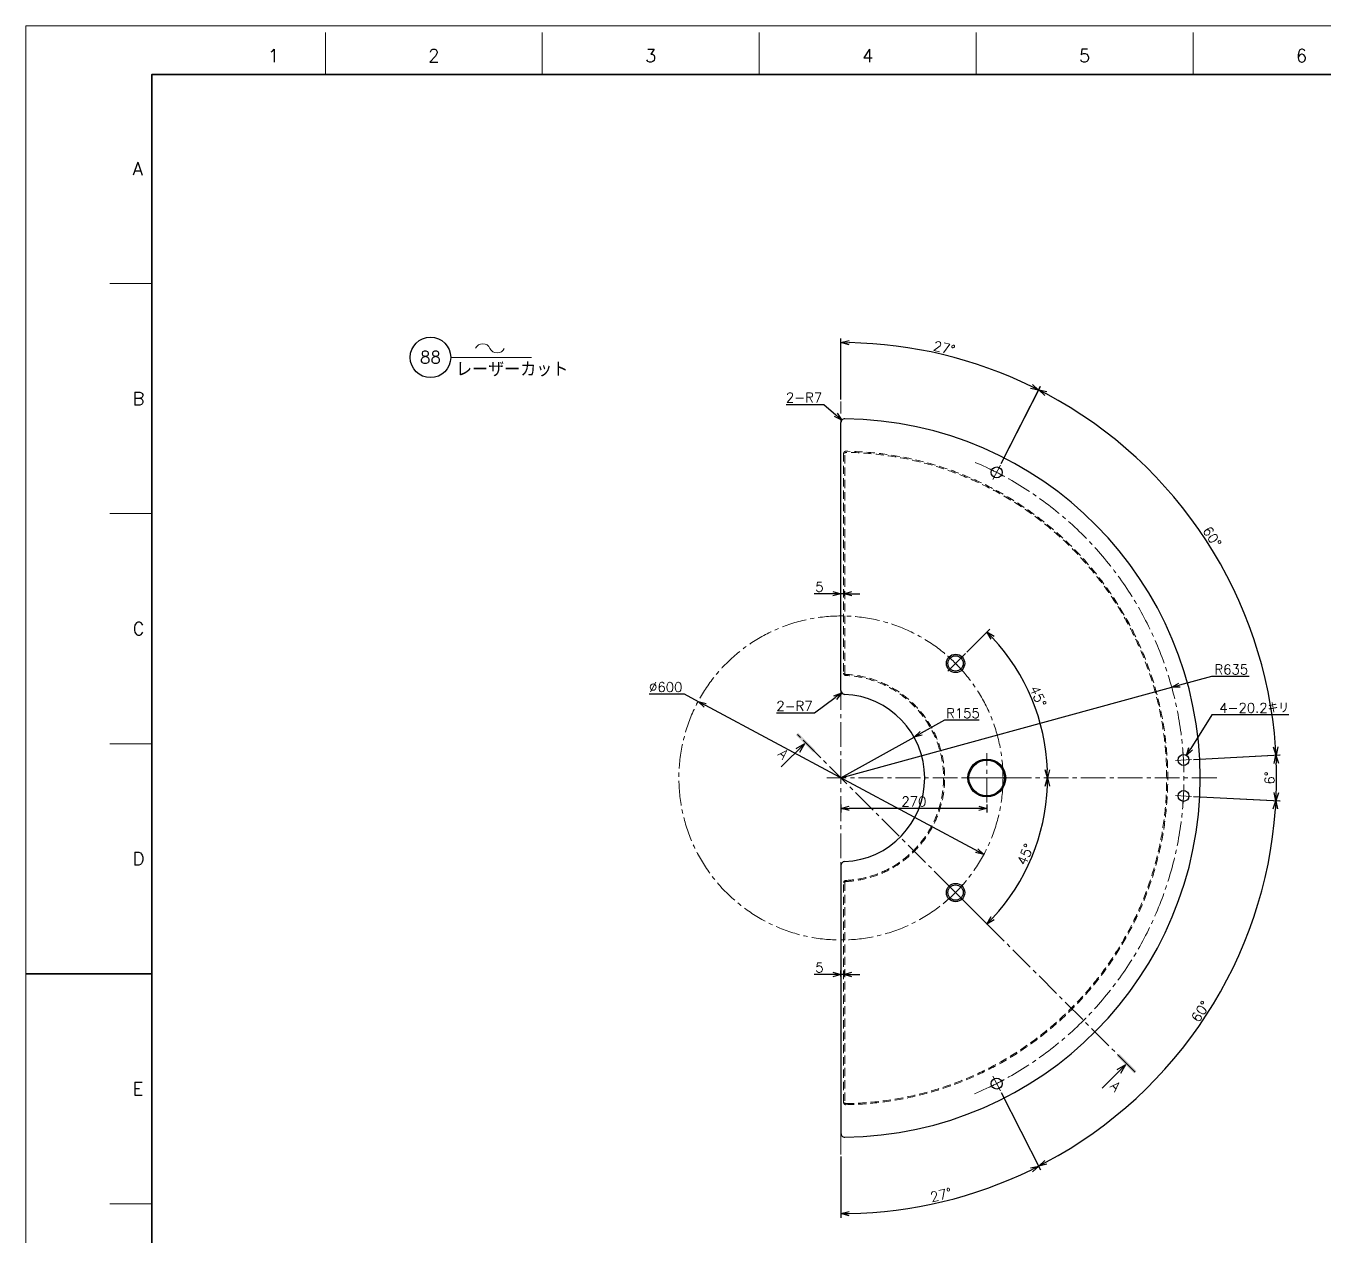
# Model space of a CAD drawing. Header units: millimetres. Extents: x 0 to 4969, y -29 to 3498.
# Drawn here: x 0 to 2403, y 1257 to 3498 of the extents above; entities that cross this region are included whole.
import ezdxf
from ezdxf import colors
from ezdxf.entities.mleader import LeaderData, LeaderLine
from ezdxf.enums import TextEntityAlignment as Align
from ezdxf.math import Vec2, Vec3

# ---------------------------------------------------------------- set-up
doc = ezdxf.new("R2010")
doc.units = ezdxf.units.MM
doc.header["$LTSCALE"] = 2.4
doc.header["$PDMODE"] = 99
doc.header["$PDSIZE"] = 1
doc.linetypes.add('CENTER2', pattern=[28.575, 19.05, -3.175, 3.175, -3.175])
doc.linetypes.add('HIDDEN', pattern=[9.525, 6.35, -3.175])
for name, color, linetype, lineweight in [('04_HIDDEN', 2, 'HIDDEN', 13), ('05_CENTER', 4, 'CENTER2', 13), ('08_DIM', 3, 'Continuous', 13), ('90_FRAME', 5, 'Continuous', 35)]:
    doc.layers.add(name, color=color, linetype=linetype, lineweight=lineweight)
doc.layers.add('91_BLANK', color=5, linetype='Continuous', lineweight=0, plot=False)
doc.styles.add('KSS_TXT', font='txt.shx', dxfattribs={"bigfont": 'extfont2.shx'})
doc.styles.get("Standard").update_dxf_attribs({"font": 'txt.shx', "bigfont": 'extfont2.shx'})
doc.dimstyles.new('KSS_DIM', dxfattribs={"dimscale": 6, "dimtxt": 3, "dimasz": 2.5, "dimexe": 1.25, "dimexo": 0.625, "dimtad": 1, "dimdsep": 46, "dimtxsty": 'KSS_TXT', "dimblk": 'OPEN30', "dimcen": 0, "dimazin": 2, "dimtfac": 0.75, "dimtmove": 0, "dimatfit": 3, "dimldrblk": 'OPEN30', "dimfxl": 1.25, "dimtolj": 1, "dimarcsym": 0})
doc.dimstyles.new('KSS_DIM$3', dxfattribs={"dimscale": 6, "dimtxt": 3, "dimasz": 2.5, "dimexe": 1.25, "dimexo": 0.625, "dimtad": 1, "dimtih": 1, "dimtoh": 1, "dimdsep": 46, "dimtxsty": 'KSS_TXT', "dimblk": 'OPEN30', "dimcen": 0, "dimazin": 2, "dimtfac": 0.75, "dimtofl": 0, "dimtmove": 0, "dimatfit": 3, "dimldrblk": 'OPEN30', "dimfxl": 1.25, "dimtolj": 1, "dimarcsym": 0})
doc.dimstyles.new('KSS_DIM$4', dxfattribs={"dimscale": 6, "dimtxt": 3, "dimasz": 2.5, "dimexe": 1.25, "dimexo": 0.625, "dimtad": 1, "dimdsep": 46, "dimtxsty": 'KSS_TXT', "dimblk": 'OPEN30', "dimcen": 0, "dimse1": 1, "dimazin": 2, "dimtfac": 0.75, "dimtmove": 0, "dimatfit": 3, "dimldrblk": 'OPEN30', "dimfxl": 1.25, "dimtolj": 1, "dimarcsym": 0})

# ---------------------------------------------------------------- blocks, each defined once
blk = doc.blocks.new('AM_BALLOON1')
at = {"transparency": 16777216}
blk.add_circle((0, 0), 5, dxfattribs=at)
blk.add_attdef('B_NUMBER', text='', height=3, dxfattribs=at).set_placement((0, 0), align=Align.MIDDLE_CENTER)
blk = doc.blocks.new('_OPEN')
at = {"color": 0, "linetype": 'ByBlock'}
for p, q in [((-1, 0.17), (0, 0)), ((0, 0), (-1, -0.17)), ((0, 0), (-1, 0))]:
    blk.add_line(p, q, dxfattribs=at)
blk = doc.blocks.new('p1ba05')
for centre, start, end in [((-2.95, 0.29), 24.2276, 155.5758), ((0, 1.62), 204.2276, 335.5758)]:
    blk.add_arc(centre, 1.62, start, end)
blk = doc.blocks.new('_Open30')
at = {"color": 0, "linetype": 'ByBlock', "lineweight": -2}
for p, q in [((-1, 0.27), (0, 0)), ((0, 0), (-1, -0.27)), ((0, 0), (-1, 0))]:
    blk.add_line(p, q, dxfattribs=at)
blk = doc.blocks.new('*D146')
at = {"layer": '08_DIM', "color": 0, "lineweight": -2, "transparency": 16777216}
for p, q in [((1153.9, 2260.6), (1218.5, 2260.6)), ((1218.5, 2260.6), (1244.3, 2246.8)), ((1773.2, 1963.4), (1257.6, 2239.7))]:
    blk.add_line(p, q, dxfattribs=at)
at = {"layer": 'Defpoints', "color": 0, "transparency": 16777216}
for p in [(1244.3, 2246.8), (1773.2, 1963.4)]:
    blk.add_point(p, dxfattribs=at)
at = {"layer": '08_DIM', "color": 0, "lineweight": -2, "transparency": 16777216, "xscale": 15, "yscale": 15, "zscale": 15}
for p, rotation in [((1244.3, 2246.8), 151.814171794507), ((1773.2, 1963.4), 331.814171794507)]:
    blk.add_blockref('_Open30', p, dxfattribs=dict(at, rotation=rotation))
at = {"layer": '08_DIM', "color": 0, "transparency": 16777216, "insert": (1184.3, 2273.4), "char_height": 18, "attachment_point": 5, "style": 'KSS_TXT'}
blk.add_mtext('\\A1;%%C600', dxfattribs=at)
blk = doc.blocks.new('*D147')
at = {"layer": '08_DIM', "color": 0, "lineweight": -2, "transparency": 16777216}
blk.add_line((1741.7, 2338), (1784.4, 2380.8), dxfattribs=at)
blk.add_arc((1508.8, 2105.1), 382.4, 2.2478, 42.7522, dxfattribs=at)
at = {"layer": 'Defpoints', "color": 0, "transparency": 16777216}
for p in [(1739.1, 2335.4), (1702.7, 2299.1), (1878.1, 2204.1), (1482.5, 2105.1), (2163.2, 2105.1)]:
    blk.add_point(p, dxfattribs=at)
at = {"layer": '08_DIM', "color": 0, "lineweight": -2, "transparency": 16777216, "xscale": 15, "yscale": 15, "zscale": 15}
for p, rotation in [((1779.1, 2375.5), 133.8760912065539), ((1891.1, 2105.1), 271.1239087934489)]:
    blk.add_blockref('_Open30', p, dxfattribs=dict(at, rotation=rotation))
at = {"layer": '08_DIM', "color": 0, "transparency": 16777216, "insert": (1873.8, 2256.3), "char_height": 18, "attachment_point": 5, "rotation": 292.5, "style": 'KSS_TXT'}
blk.add_mtext('\\A1;45%%d', dxfattribs=at)
blk = doc.blocks.new('*D148')
at = {"layer": '08_DIM', "color": 0, "lineweight": -2, "transparency": 16777216}
blk.add_line((1741.7, 1872.1), (1784.5, 1829.4), dxfattribs=at)
blk.add_arc((1508.8, 2105.1), 382.4, 317.2477, 357.7523, dxfattribs=at)
at = {"layer": 'Defpoints', "color": 0, "transparency": 16777216}
for p in [(1482.5, 2105.1), (2163.2, 2105.1), (1702.7, 1911.1), (1839.9, 1913.9), (1739.1, 1874.8)]:
    blk.add_point(p, dxfattribs=at)
at = {"layer": '08_DIM', "color": 0, "lineweight": -2, "transparency": 16777216, "xscale": 15, "yscale": 15, "zscale": 15}
for p, rotation in [((1891.1, 2105.1), 88.87612795891825), ((1779.1, 1834.7), 226.1238720410817)]:
    blk.add_blockref('_Open30', p, dxfattribs=dict(at, rotation=rotation))
at = {"layer": '08_DIM', "color": 0, "transparency": 16777216, "insert": (1850.2, 1963.6), "char_height": 18, "attachment_point": 5, "rotation": 67.5, "style": 'KSS_TXT'}
blk.add_mtext('\\A1;45%%d', dxfattribs=at)
blk = doc.blocks.new('*D150')
at = {"layer": '08_DIM', "color": 0, "lineweight": -2, "transparency": 16777216}
for p, q in [((1459.5, 2225.6), (1498, 2253.9)), ((1389.7, 2225.6), (1459.5, 2225.6))]:
    blk.add_line(p, q, dxfattribs=at)
at = {"layer": 'Defpoints', "color": 0, "transparency": 16777216}
for p in [(1510.1, 2262.8), (1515.8, 2266.9)]:
    blk.add_point(p, dxfattribs=at)
at = {"layer": '08_DIM', "color": 0, "lineweight": -2, "transparency": 16777216, "xscale": 15, "yscale": 15, "zscale": 15, "rotation": 36.27836261507206}
blk.add_blockref('_Open30', (1510.1, 2262.8), dxfattribs=at)
at = {"layer": '08_DIM', "color": 0, "transparency": 16777216, "insert": (1422.7, 2238.4), "char_height": 18, "attachment_point": 5, "style": 'KSS_TXT'}
blk.add_mtext('\\A1;2-R7', dxfattribs=at)
blk = doc.blocks.new('*D151')
at = {"layer": '08_DIM', "color": 0, "lineweight": -2, "transparency": 16777216}
for p, q in [((1407.4, 2796.7), (1477.2, 2796.7)), ((1477.2, 2796.7), (1499.2, 2777.5))]:
    blk.add_line(p, q, dxfattribs=at)
at = {"layer": 'Defpoints', "color": 0, "transparency": 16777216}
for p in [(1510.5, 2767.7), (1515.8, 2763.1)]:
    blk.add_point(p, dxfattribs=at)
at = {"layer": '08_DIM', "color": 0, "lineweight": -2, "transparency": 16777216, "xscale": 15, "yscale": 15, "zscale": 15, "rotation": 318.9170679847272}
blk.add_blockref('_Open30', (1510.5, 2767.7), dxfattribs=at)
at = {"layer": '08_DIM', "color": 0, "transparency": 16777216, "insert": (1440.4, 2809.5), "char_height": 18, "attachment_point": 5, "style": 'KSS_TXT'}
blk.add_mtext('\\A1;2-R7', dxfattribs=at)
blk = doc.blocks.new('*D152')
at = {"layer": '08_DIM', "color": 0, "lineweight": -2, "transparency": 16777216}
for p, q in [((1805.6, 2687.6), (1878.4, 2830.5)), ((2161.7, 2139.3), (2321.8, 2147.7))]:
    blk.add_line(p, q, dxfattribs=at)
blk.add_arc((1508.8, 2105.1), 806.6, 4.0663, 61.9353, dxfattribs=at)
at = {"layer": 'Defpoints', "color": 0, "transparency": 16777216}
for p in [(1803.9, 2684.3), (1790.2, 2657.5), (2251.3, 2420.3), (2157.9, 2139.1), (2127.9, 2137.5)]:
    blk.add_point(p, dxfattribs=at)
at = {"layer": '08_DIM', "color": 0, "lineweight": -2, "transparency": 16777216, "xscale": 15, "yscale": 15, "zscale": 15}
for p, rotation in [((1875, 2823.8), 152.4680679782956), ((2314.3, 2147.3), 273.5335694867854)]:
    blk.add_blockref('_Open30', p, dxfattribs=dict(at, rotation=rotation))
at = {"layer": '08_DIM', "color": 0, "transparency": 16777216, "insert": (2195.9, 2551.4), "char_height": 18, "attachment_point": 5, "rotation": 303.0008, "style": 'KSS_TXT'}
blk.add_mtext('\\A1;60%%d', dxfattribs=at)
blk = doc.blocks.new('*D153')
at = {"layer": '08_DIM', "color": 0, "lineweight": -2, "transparency": 16777216}
for p, q in [((1508.8, 2805.8), (1508.8, 2918.7)), ((1805.6, 2687.6), (1878.1, 2830.1))]:
    blk.add_line(p, q, dxfattribs=at)
blk.add_arc((1508.8, 2105.1), 806.2, 64.0669, 88.9339, dxfattribs=at)
at = {"layer": 'Defpoints', "color": 0, "transparency": 16777216}
for p in [(1757.9, 2871.8), (1508.8, 2802), (1803.9, 2684.3), (1790.2, 2657.5), (1508.8, 1408.2)]:
    blk.add_point(p, dxfattribs=at)
at = {"layer": '08_DIM', "color": 0, "lineweight": -2, "transparency": 16777216, "xscale": 15, "yscale": 15, "zscale": 15}
for p, rotation in [((1508.8, 2911.2), 179.4669423544542), ((1874.7, 2823.4), 333.5338763780867)]:
    blk.add_blockref('_Open30', p, dxfattribs=dict(at, rotation=rotation))
at = {"layer": '08_DIM', "color": 0, "transparency": 16777216, "insert": (1699.9, 2901.4), "char_height": 18, "attachment_point": 5, "rotation": 346.5004, "style": 'KSS_TXT'}
blk.add_mtext('\\A1;27%%d', dxfattribs=at)
blk = doc.blocks.new('*D154')
at = {"layer": '08_DIM', "color": 0, "lineweight": -2, "transparency": 16777216}
for p, q in [((2161.7, 2139.3), (2321.4, 2147.7)), ((2161.7, 2070.9), (2321.4, 2062.5))]:
    blk.add_line(p, q, dxfattribs=at)
blk.add_arc((1508.8, 2105.1), 806.3, 358.0651, 1.9349, dxfattribs=at)
at = {"layer": 'Defpoints', "color": 0, "transparency": 16777216}
for p in [(2157.9, 2139.1), (2127.9, 2137.5), (2314.9, 2091), (2127.9, 2072.6), (2157.9, 2071.1)]:
    blk.add_point(p, dxfattribs=at)
at = {"layer": '08_DIM', "color": 0, "lineweight": -2, "transparency": 16777216, "xscale": 15, "yscale": 15, "zscale": 15}
for p, rotation in [((2313.9, 2147.3), 92.46784919616324), ((2313.9, 2062.9), 267.5321508038298)]:
    blk.add_blockref('_Open30', p, dxfattribs=dict(at, rotation=rotation))
at = {"layer": '08_DIM', "color": 0, "transparency": 16777216, "insert": (2302.3, 2105.1), "char_height": 18, "attachment_point": 5, "rotation": 90, "style": 'KSS_TXT'}
blk.add_mtext('\\A1;6%%d', dxfattribs=at)
blk = doc.blocks.new('*D155')
at = {"layer": '08_DIM', "color": 0, "lineweight": -2, "transparency": 16777216}
for p, q in [((2161.7, 2070.9), (2321.6, 2062.5)), ((1805.6, 1522.5), (1878.3, 1379.8))]:
    blk.add_line(p, q, dxfattribs=at)
blk.add_arc((1508.8, 2105.1), 806.5, 298.0649, 355.9335, dxfattribs=at)
at = {"layer": 'Defpoints', "color": 0, "transparency": 16777216}
for p in [(2127.9, 2072.6), (2157.9, 2071.1), (1790.2, 1552.7), (2098.6, 1555.1), (1803.9, 1525.9)]:
    blk.add_point(p, dxfattribs=at)
at = {"layer": '08_DIM', "color": 0, "lineweight": -2, "transparency": 16777216, "xscale": 15, "yscale": 15, "zscale": 15}
for p, rotation in [((2314.1, 2062.9), 86.4663237275306), ((1874.9, 1386.5), 207.5320388073815)]:
    blk.add_blockref('_Open30', p, dxfattribs=dict(at, rotation=rotation))
at = {"layer": '08_DIM', "color": 0, "transparency": 16777216, "insert": (2174.4, 1672.8), "char_height": 18, "attachment_point": 5, "rotation": 56.9992, "style": 'KSS_TXT'}
blk.add_mtext('\\A1;60%%d', dxfattribs=at)
blk = doc.blocks.new('*D156')
at = {"layer": '08_DIM', "color": 0, "lineweight": -2, "transparency": 16777216}
for p, q in [((1805.6, 1522.5), (1878.4, 1379.7)), ((1508.8, 1404.4), (1508.8, 1290.9))]:
    blk.add_line(p, q, dxfattribs=at)
blk.add_arc((1508.8, 2105.1), 806.7, 271.0654, 295.9337, dxfattribs=at)
at = {"layer": 'Defpoints', "color": 0, "transparency": 16777216}
for p in [(1508.8, 2802), (1790.2, 1552.7), (1803.9, 1525.9), (1508.8, 1408.2), (1635, 1308.4)]:
    blk.add_point(p, dxfattribs=at)
at = {"layer": '08_DIM', "color": 0, "lineweight": -2, "transparency": 16777216, "xscale": 15, "yscale": 15, "zscale": 15}
for p, rotation in [((1875, 1386.3), 26.46646560556763), ((1508.8, 1298.4), 180.5327156618915)]:
    blk.add_blockref('_Open30', p, dxfattribs=dict(at, rotation=rotation))
at = {"layer": '08_DIM', "color": 0, "transparency": 16777216, "insert": (1694.1, 1333.1), "char_height": 18, "attachment_point": 5, "rotation": 13.4996, "style": 'KSS_TXT'}
blk.add_mtext('\\A1;27%%d', dxfattribs=at)
blk = doc.blocks.new('*D157')
at = {"layer": '08_DIM', "color": 0, "lineweight": -2, "transparency": 16777216}
for p, q in [((2194.7, 2293.2), (2135.6, 2277)), ((2264.5, 2293.2), (2194.7, 2293.2)), ((1508.7, 2105.1), (2121.1, 2273))]:
    blk.add_line(p, q, dxfattribs=at)
at = {"layer": 'Defpoints', "color": 0, "transparency": 16777216}
for p in [(2121.1, 2273), (1508.7, 2105.1)]:
    blk.add_point(p, dxfattribs=at)
at = {"layer": '08_DIM', "color": 0, "lineweight": -2, "transparency": 16777216, "xscale": 15, "yscale": 15, "zscale": 15, "rotation": 195.3340112295454}
blk.add_blockref('_Open30', (2121.1, 2273), dxfattribs=at)
at = {"layer": '08_DIM', "color": 0, "transparency": 16777216, "insert": (2231.5, 2305.9), "char_height": 18, "attachment_point": 5, "style": 'KSS_TXT'}
blk.add_mtext('\\A1;R635', dxfattribs=at)
blk = doc.blocks.new('*D158')
at = {"layer": '08_DIM', "color": 0, "lineweight": -2, "transparency": 16777216}
for p, q in [((2195.2, 2222.1), (2156.3, 2159.6)), ((2337.9, 2222.1), (2195.2, 2222.1))]:
    blk.add_line(p, q, dxfattribs=at)
at = {"layer": 'Defpoints', "color": 0, "transparency": 16777216}
for p in [(2148.3, 2146.9), (2137.6, 2129.8)]:
    blk.add_point(p, dxfattribs=at)
at = {"layer": '08_DIM', "color": 0, "lineweight": -2, "transparency": 16777216, "xscale": 15, "yscale": 15, "zscale": 15, "rotation": 238.0441763864021}
blk.add_blockref('_Open30', (2148.3, 2146.9), dxfattribs=at)
at = {"layer": '08_DIM', "color": 0, "transparency": 16777216, "insert": (2273.7, 2234.9), "char_height": 18, "attachment_point": 5, "style": 'KSS_TXT'}
blk.add_mtext('\\A1;4-20.2キリ', dxfattribs=at)
blk = doc.blocks.new('seca06')
for q in [(-0.8, -3.5), (0.8, -3.5), (0, -10.64)]:
    blk.add_line((0, -0.5), q)
blk.add_solid([(3.76, 0.5), (-3.76, 0.5), (3.76, -0.5), (-3.76, -0.5)])
blk.add_attdef('A', text='', height=3).set_placement((2.5, -7.37), align=Align.MIDDLE)
blk = doc.blocks.new('*D192')
at = {"layer": '08_DIM', "color": 0, "lineweight": -2, "transparency": 16777216}
for p, q in [((1700.7, 2212.2), (1657.2, 2187.9)), ((1764.6, 2212.2), (1700.7, 2212.2)), ((1508.8, 2105.1), (1644.1, 2180.6))]:
    blk.add_line(p, q, dxfattribs=at)
at = {"layer": 'Defpoints', "color": 0, "transparency": 16777216}
for p in [(1644.1, 2180.6), (1508.8, 2105.1)]:
    blk.add_point(p, dxfattribs=at)
at = {"layer": '08_DIM', "color": 0, "lineweight": -2, "transparency": 16777216, "xscale": 15, "yscale": 15, "zscale": 15, "rotation": 209.1677269494217}
blk.add_blockref('_Open30', (1644.1, 2180.6), dxfattribs=at)
at = {"layer": '08_DIM', "color": 0, "transparency": 16777216, "insert": (1734.5, 2225), "char_height": 18, "attachment_point": 5, "style": 'KSS_TXT'}
blk.add_mtext('\\A1;R155', dxfattribs=at)
blk = doc.blocks.new('*D194')
at = {"layer": '08_DIM', "color": 0, "lineweight": -2, "transparency": 16777216}
for p, q in [((1508.8, 2442.4), (1508.8, 2453.6)), ((1513.8, 2442.4), (1513.8, 2453.6)), ((1493.8, 2446.1), (1459.3, 2446.1)), ((1513.8, 2446.1), (1508.8, 2446.1)), ((1528.8, 2446.1), (1543.8, 2446.1))]:
    blk.add_line(p, q, dxfattribs=at)
at = {"layer": 'Defpoints', "color": 0, "transparency": 16777216}
for p in [(1508.8, 2446.1), (1508.8, 2438.6), (1513.8, 2438.6)]:
    blk.add_point(p, dxfattribs=at)
at = {"layer": '08_DIM', "color": 0, "lineweight": -2, "transparency": 16777216, "xscale": 15, "yscale": 15, "zscale": 15}
blk.add_blockref('_Open30', (1508.8, 2446.1), dxfattribs=at)
at = {"layer": '08_DIM', "color": 0, "lineweight": -2, "transparency": 16777216, "xscale": 15, "yscale": 15, "zscale": 15, "rotation": 180}
blk.add_blockref('_Open30', (1513.8, 2446.1), dxfattribs=at)
at = {"layer": '08_DIM', "color": 0, "transparency": 16777216, "insert": (1469, 2458.9), "char_height": 18, "attachment_point": 5, "style": 'KSS_TXT'}
blk.add_mtext('\\A1;5', dxfattribs=at)
blk = doc.blocks.new('*D195')
at = {"layer": '08_DIM', "color": 0, "lineweight": -2, "transparency": 16777216}
for p, q in [((1493.8, 1741.2), (1459.3, 1741.2)), ((1508.8, 1737.5), (1508.8, 1748.7)), ((1513.8, 1741.2), (1508.8, 1741.2)), ((1513.8, 1737.5), (1513.8, 1748.7)), ((1528.8, 1741.2), (1543.8, 1741.2))]:
    blk.add_line(p, q, dxfattribs=at)
at = {"layer": 'Defpoints', "color": 0, "transparency": 16777216}
for p in [(1508.8, 1741.2), (1508.8, 1733.7), (1513.8, 1733.7)]:
    blk.add_point(p, dxfattribs=at)
at = {"layer": '08_DIM', "color": 0, "lineweight": -2, "transparency": 16777216, "xscale": 15, "yscale": 15, "zscale": 15}
blk.add_blockref('_Open30', (1508.8, 1741.2), dxfattribs=at)
at = {"layer": '08_DIM', "color": 0, "lineweight": -2, "transparency": 16777216, "xscale": 15, "yscale": 15, "zscale": 15, "rotation": 180}
blk.add_blockref('_Open30', (1513.8, 1741.2), dxfattribs=at)
at = {"layer": '08_DIM', "color": 0, "transparency": 16777216, "insert": (1469, 1754), "char_height": 18, "attachment_point": 5, "style": 'KSS_TXT'}
blk.add_mtext('\\A1;5', dxfattribs=at)
blk = doc.blocks.new('*D196')
at = {"layer": '08_DIM', "color": 0, "lineweight": -2, "transparency": 16777216}
for p, q in [((1508.8, 2055.7), (1508.8, 2041.3)), ((1763.8, 2048.8), (1523.8, 2048.8)), ((1778.8, 2055.7), (1778.8, 2041.3))]:
    blk.add_line(p, q, dxfattribs=at)
at = {"layer": 'Defpoints', "color": 0, "transparency": 16777216}
for p in [(1508.8, 2059.4), (1508.8, 2048.8), (1778.8, 2059.4)]:
    blk.add_point(p, dxfattribs=at)
at = {"layer": '08_DIM', "color": 0, "lineweight": -2, "transparency": 16777216, "xscale": 15, "yscale": 15, "zscale": 15, "rotation": 180}
blk.add_blockref('_Open30', (1508.8, 2048.8), dxfattribs=at)
at = {"layer": '08_DIM', "color": 0, "lineweight": -2, "transparency": 16777216, "xscale": 15, "yscale": 15, "zscale": 15}
blk.add_blockref('_Open30', (1778.8, 2048.8), dxfattribs=at)
at = {"layer": '08_DIM', "color": 0, "transparency": 16777216, "insert": (1643.8, 2061.5), "char_height": 18, "attachment_point": 5, "style": 'KSS_TXT'}
blk.add_mtext('\\A1;270', dxfattribs=at)

msp = doc.modelspace()

# ---------------------------------------------------------------- linework, layer by layer
for p, q in [((1508.7654, 2266.9415), (1508.7654, 2763.0544)), ((1508.7654, 1943.2418), (1508.7654, 1447.1289))]:
    msp.add_line(p, q)
at = {"color": 0}
for centre, radius in [((1797.0786, 2670.9582), 10.1), ((1720.8974, 2317.2237), 17), ((1720.8974, 2317.2237), 14.2), ((1778.7665, 2105.0927), 35), ((2142.9769, 2138.3383), 10.1), ((1778.7665, 2105.0927), 33), ((2142.9769, 2071.8449), 10.1), ((1720.8974, 1892.9596), 17), ((1720.8974, 1892.9596), 14.2), ((1797.0786, 1539.2251), 10.1)]:
    msp.add_circle(centre, radius, dxfattribs=at)
for centre, start, end in [((1515.7654, 2763.0544), 89.3904589, 180), ((1515.7654, 2266.9415), 180, 267.5332518), ((1515.7654, 1943.2418), 92.4667482, 180), ((1515.7654, 1447.1289), 180, 270.6095411)]:
    msp.add_arc(centre, 7, start, end)
for centre, radius, start, end in [((1508.7654, 2105.0916), 665, 270.6095411, 89.3904589), ((1508.793, 2105.0916), 155, 272.4667482, 87.5332518)]:
    msp.add_arc(centre, radius, start, end, dxfattribs=at)
at = {"layer": '04_HIDDEN'}
for p, q in [((1513.7654, 2706.0256), (1513.7654, 2298.8815)), ((1515.7654, 2298.8827), (1515.7654, 2706.0256)), ((1513.7654, 1504.1576), (1513.7654, 1911.3018)), ((1515.7654, 1911.3006), (1515.7654, 1504.1576))]:
    msp.add_line(p, q, dxfattribs=at)
for centre, radius, start, end in [((1517.7654, 2706.0256), 4, 89.1419632, 180), ((1517.7654, 2706.0256), 2, 89.1419632, 180), ((1508.7654, 2105.0916), 603.0014, 270.8580368, 89.1419632), ((1508.7654, 2105.0916), 605.0014, 270.8580368, 89.1419632), ((1517.7654, 2298.8815), 4, 180, 266.7650657), ((1517.7654, 2298.8827), 2, 180, 266.7724298), ((1508.766, 2105.0922), 189.9995, 272.6467268, 87.3709772), ((1508.7654, 2105.0916), 192, 272.6530849, 87.3469151), ((1517.7654, 1911.3018), 4, 93.2349343, 180), ((1517.7654, 1911.3006), 2, 93.2275702, 180), ((1517.7654, 1504.1576), 4, 180, 270.8580368), ((1517.7654, 1504.1576), 2, 180, 270.8580368)]:
    msp.add_arc(centre, radius, start, end, dxfattribs=at)
at = {"layer": '05_CENTER'}
for p, q in [((1508.7654, 1408.1727), (1508.7654, 2802.0106)), ((1803.8781, 2684.3035), (1790.2385, 2657.5332)), ((1739.0703, 2335.3965), (1702.7246, 2299.0508)), ((2053.2627, 1560.6335), (1427.3094, 2186.5868)), ((1778.7654, 2059.4112), (1778.7654, 2150.7721)), ((2157.9339, 2139.1224), (2127.9303, 2137.5496)), ((2204.3738, 2105.0916), (1482.5292, 2105.0916)), ((1824.4459, 2105.0916), (1733.0849, 2105.0916)), ((2157.9339, 2071.0609), (2127.9303, 2072.6337)), ((1739.0703, 1874.7868), (1702.7246, 1911.1324)), ((1803.8781, 1525.8798), (1790.2385, 1552.6501))]:
    msp.add_line(p, q, dxfattribs=at)
msp.add_circle((1508.7654, 2105.0916), 300, dxfattribs=at)
for centre, radius, start, end in [((1508.7323, 2105.0718), 635, 292.9058883, 67.0941117), ((1508.7654, 2105.0916), 635, 61.6519634, 64.3629557), ((1508.7654, 2105.0916), 300, 40.0901103, 49.9098897), ((1508.7654, 2105.0916), 635, 1.6520168, 4.3629014), ((1508.8067, 2105.1632), 635, 355.6370986, 358.3479832), ((1508.7654, 2105.0916), 300, 310.0901103, 319.9098897), ((1508.848, 2105.0916), 635, 295.6370443, 298.3480366)]:
    msp.add_arc(centre, radius, start, end, dxfattribs=at)
at = {"layer": '08_DIM'}
msp.add_line((786.4154, 2883.7825), (935.828, 2883.7825), dxfattribs=at)
at = {"layer": '90_FRAME', "color": 4, "lineweight": 13}
for p, q in [((554.2524, 3407.7472), (554.2524, 3485.5188)), ((955.8528, 3407.7472), (955.8528, 3485.5188)), ((1357.4532, 3407.7472), (1357.4532, 3485.5188)), ((1759.0536, 3407.7472), (1759.0536, 3485.5188)), ((2160.6541, 3407.7472), (2160.6541, 3485.5188)), ((233.0754, 3020.5355), (155.3038, 3020.5355)), ((233.0754, 2594.5522), (155.3038, 2594.5522)), ((233.0754, 2168.5689), (155.3038, 2168.5689)), ((233.0754, 1316.6022), (155.3038, 1316.6022))]:
    msp.add_line(p, q, dxfattribs=at)
at = {"layer": '90_FRAME'}
msp.add_line((0, 1742.5855), (233.0754, 1742.5855), dxfattribs=at)
msp.add_lwpolyline([(233.0754, 77.4239), (4891.4336, 77.4239), (4891.4336, 3407.7472), (233.0754, 3407.7472)], close=True, dxfattribs=at)
at = {"layer": '91_BLANK'}
msp.add_lwpolyline([(0, 0), (4969.2052, 0), (4969.2052, 3497.5188), (0, 3497.5188)], close=True, dxfattribs=at)

# ---------------------------------------------------------------- block references
ref = msp.add_blockref('seca06', (1443.2753, 2170.6209), dxfattribs=dict(xscale=6, yscale=6, zscale=6, rotation=315))
ref.add_attrib('A', 'A', dxfattribs={"height": 18, "rotation": 315}).set_placement((1402.1609, 2149.4502), align=Align.MIDDLE)
at = {"xscale": 6, "yscale": 6, "zscale": 6, "rotation": 315}
msp.add_blockref('seca06', (2037.7396, 1576.1566), dxfattribs=at).add_auto_attribs({'A': 'A'})
at = {"layer": '08_DIM', "xscale": 9, "yscale": 9, "zscale": 9}
msp.add_blockref('p1ba05', (872.31, 2891.9881), dxfattribs=at)

# ---------------------------------------------------------------- texts
at = {"layer": '08_DIM'}
msp.add_text('レーザーカット', height=27, dxfattribs=at).set_placement((796.1897, 2848.3074))
at = {"layer": '90_FRAME', "color": 0, "lineweight": 13, "style": 'KSS_TXT'}
for s, p in [('1', (458.2602, 3423.2374)), ('2', (755.0526, 3423.2374)), ('3', (1156.653, 3423.2374)), ('4', (1558.2534, 3423.2374)), ('5', (1959.8539, 3423.2374)), ('6', (2361.4543, 3423.2374))]:
    msp.add_text(s, height=24, dxfattribs=at).set_placement(p, align=Align.BOTTOM_CENTER)
for s, p in [('A', (197.744, 3233.5271)), ('B', (197.744, 2807.5438)), ('C', (197.744, 2381.5605)), ('D', (197.744, 1955.5772)), ('E', (197.744, 1529.5939))]:
    msp.add_text(s, height=24, dxfattribs=at).set_placement(p, align=Align.MIDDLE_LEFT)

# ---------------------------------------------------------------- dimensions: what is measured, and where the dimension line sits
at = {"layer": '08_DIM'}
for base, line1, line2, picture, middle in [((1757.8722, 2871.7884), ((1508.7654, 1408.1727), (1508.7654, 2802.0106)), ((1803.8781, 2684.3035), (1790.2385, 2657.5332)), '*D153', (1699.9282, 2901.367)), ((2251.2536, 2420.2717), ((1803.8781, 2684.3035), (1790.2385, 2657.5332)), ((2157.9339, 2139.1224), (2127.9303, 2137.5496)), '*D152', (2195.936, 2551.3594)), ((1634.9522, 1308.3547), ((1803.8781, 1525.8798), (1790.2385, 1552.6501)), ((1508.7654, 1408.1727), (1508.7654, 2802.0106)), '*D156', (1694.0963, 1333.1086)), ((1878.1017, 2204.0556), ((1482.5292, 2105.0916), (2163.2245, 2105.0916)), ((1739.0692, 2335.3976), (1702.7235, 2299.0519)), '*D147', (1873.8156, 2256.3012)), ((2314.9261, 2091.0162), ((2157.9339, 2139.1224), (2127.9303, 2137.5496)), ((2157.9339, 2071.0609), (2127.9303, 2072.6337)), '*D154', (2302.299, 2105.0916)), ((1839.916, 1913.9018), ((1739.0703, 1874.7868), (1702.7246, 1911.1324)), ((1482.5292, 2105.0916), (2163.2245, 2105.0916)), '*D148', (1850.2472, 1963.6452)), ((2098.5599, 1555.0836), ((2157.9339, 2071.0609), (2127.9303, 2072.6337)), ((1803.8781, 1525.8798), (1790.2385, 1552.6501)), '*D155', (2174.4145, 1672.8005))]:
    dim = msp.add_angular_dim_2l(base=base, line1=line1, line2=line2, dimstyle='KSS_DIM', dxfattribs=at)
    dim.commit()
    dim.dimension.update_dxf_attribs({"geometry": picture, "text_midpoint": middle})
for center, mpoint, picture, middle in [((1515.7654, 2763.0544), (1510.4891, 2767.6545), '*D151', (1440.4051, 2796.716)), ((1515.7654, 2266.9415), (1510.1223, 2262.7996), '*D150', (1422.7217, 2225.6224))]:
    dim = msp.add_radius_dim(center=center, mpoint=mpoint, text='2-<>', dimstyle='KSS_DIM$4', override={"dimtih": 1, "dimtoh": 1, "dimpost": 'R<>', "dimtix": 1, "dimtofl": 0}, dxfattribs=at)
    dim.commit()
    dim.dimension.update_dxf_attribs({"geometry": picture, "text_midpoint": middle, "dimtype": 164})
for base, p1, p2, picture, middle in [((1508.7654, 2446.1063), (1513.7654, 2438.6063), (1508.7654, 2438.6063), '*D194', (1469.0154, 2458.8688)), ((1508.7654, 1741.2205), (1513.7654, 1733.7205), (1508.7654, 1733.7205), '*D195', (1469.0154, 1753.983))]:
    dim = msp.add_linear_dim(base=base, p1=p1, p2=p2, angle=180, dimstyle='KSS_DIM', dxfattribs=at)
    dim.commit()
    dim.dimension.update_dxf_attribs({"geometry": picture, "text_midpoint": middle})
for center, mpoint, picture, middle in [((1508.7323, 2105.0718), (2121.1267, 2272.9947), '*D157', (2231.4645, 2293.1559)), ((1508.793, 2105.0916), (1644.1385, 2180.6337), '*D192', (1734.5467, 2212.2221))]:
    dim = msp.add_radius_dim(center=center, mpoint=mpoint, dimstyle='KSS_DIM$4', override={"dimtih": 1, "dimtoh": 1, "dimpost": 'R<>', "dimtix": 1}, dxfattribs=at)
    dim.commit()
    dim.dimension.update_dxf_attribs({"geometry": picture, "text_midpoint": middle, "dimtype": 164})
dim = msp.add_diameter_dim_2p(p1=(1773.1915, 1963.3918), p2=(1244.3393, 2246.7915), dimstyle='KSS_DIM$3', override={"dimpost": '%%C<>', "dimtix": 1, "dimatfit": 2}, dxfattribs=at)
dim.commit()
dim.dimension.update_dxf_attribs({"geometry": '*D146', "text_midpoint": (1184.3164, 2260.6361), "dimtype": 163})
dim = msp.add_diameter_dim_2p(p1=(2137.6313, 2129.7689), p2=(2148.3224, 2146.9077), text='4-<>キリ', dimstyle='KSS_DIM$3', override={"dimpost": '<>', "dimtix": 1}, dxfattribs=at)
dim.commit()
dim.dimension.update_dxf_attribs({"geometry": '*D158', "text_midpoint": (2273.6795, 2222.1036), "dimtype": 163})
dim = msp.add_linear_dim(base=(1508.7654, 2048.7722), p1=(1778.7654, 2059.4112), p2=(1508.7654, 2059.4112), dimstyle='KSS_DIM', dxfattribs=at)
dim.commit()
dim.dimension.update_dxf_attribs({"geometry": '*D196', "text_midpoint": (1643.7654, 2061.5222)})

# ---------------------------------------------------------------- leaders
ml = msp.add_multileader_block('Standard', dxfattribs=at)
ml.set_content('AM_BALLOON1', color=256, scale=7.5)
ml.set_attribute('B_NUMBER', '88', width=0)
ml.set_leader_properties(color=256, linetype='ByLayer', lineweight=-1)
ml.set_arrow_properties(name='OPEN')
ml.build(insert=Vec2(0, 0))
ml.multileader.update_dxf_attribs({"leader_type": 0, "has_dogleg": 0, "text_right_attachment_type": 6, "dogleg_length": 0, "arrow_head_size": 15, "scale": 2.5, "block_connection_type": 1})
ctx = ml.context
ctx.base_point, ctx.scale, ctx.char_height, ctx.arrow_head_size, ctx.landing_gap_size, ctx.plane_origin = Vec3(748.8627, 2883.8308), 2.5, 30, 15, 15, Vec3(748.8627, 2883.8308)
ctx.right_attachment, ctx.attachment_type = 6, 1
notes = []
notes.append((ctx, [(0, (0, 0, 0), (0, 0), (1, 0), 1, [])]))
ctx.block.insert = Vec3(748.8627, 2883.8308)
for ctx, leaders in notes:
    for number, flags, end, landing, length, lines in leaders:
        leader = LeaderData()
        leader.index, (leader.has_last_leader_line, leader.has_dogleg_vector, leader.attachment_direction) = number, flags
        leader.last_leader_point, leader.dogleg_vector, leader.dogleg_length = Vec3(end), Vec3(landing), length
        for number, points, colour, breaks in lines:
            line = LeaderLine()
            line.index, line.vertices, line.color, line.breaks = number, Vec3.list(points), colors.encode_raw_color(colour), breaks
            leader.lines.append(line)
        ctx.leaders.append(leader)

doc.saveas('drawing.dxf')
